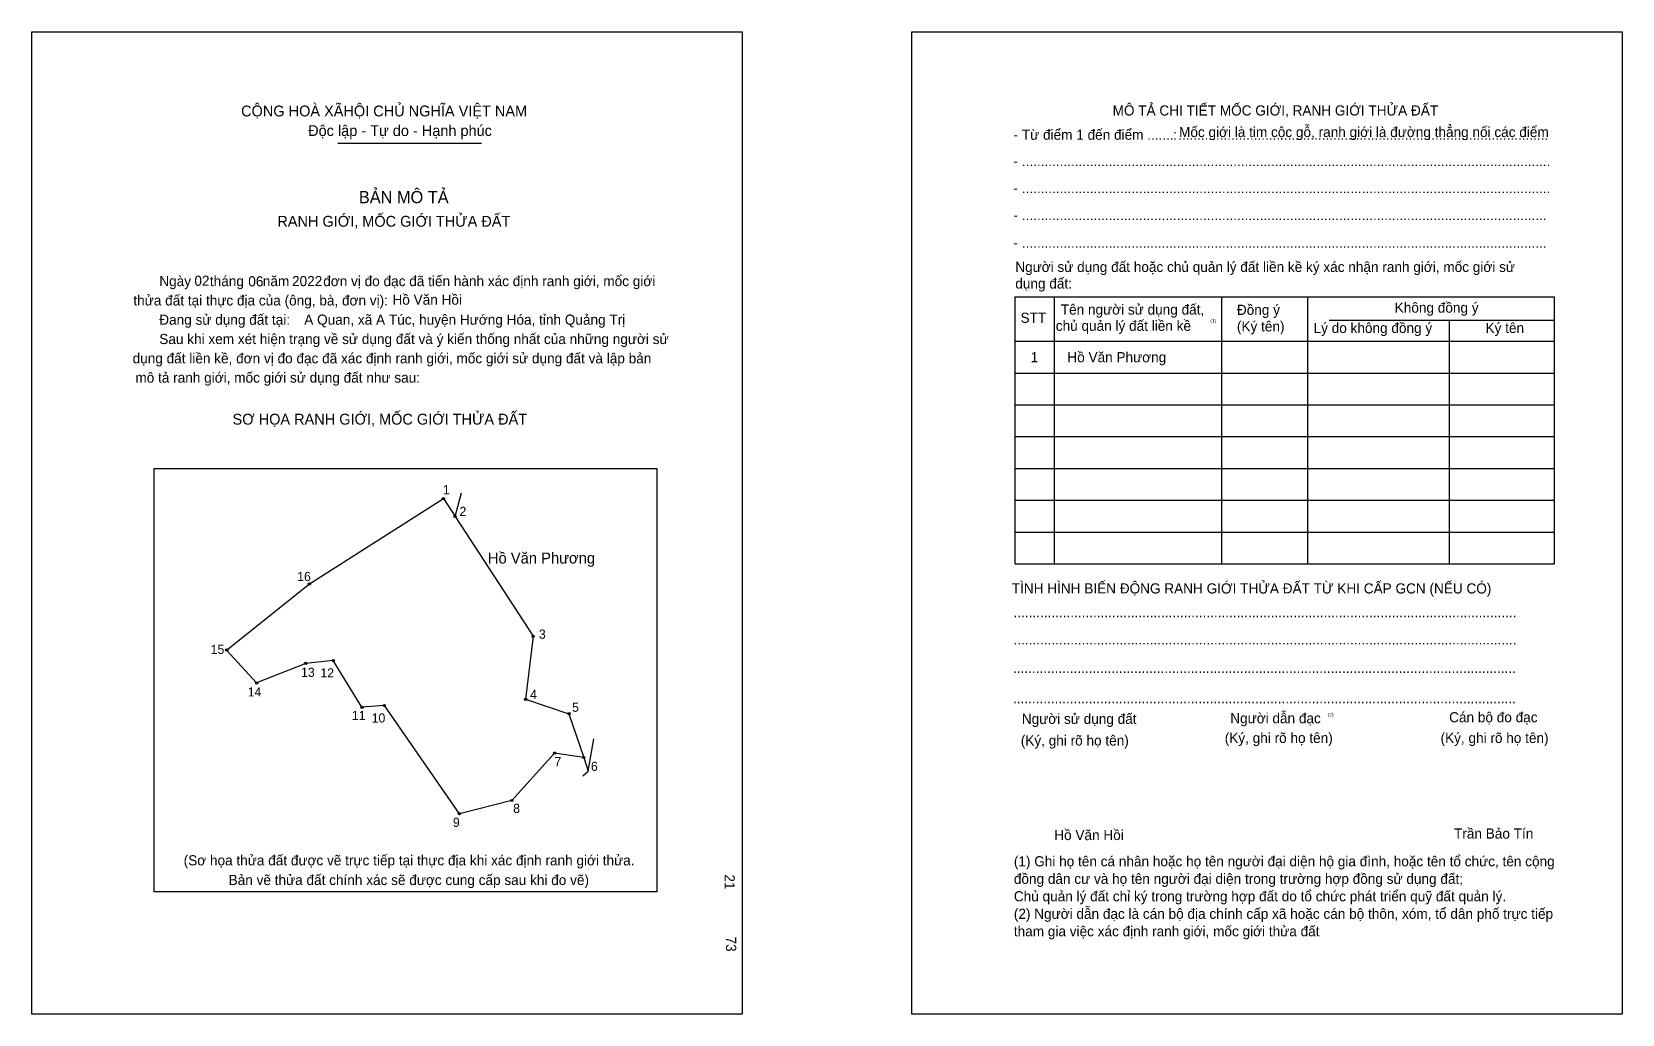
# Model space of a CAD drawing. Extents: x 547273 to 547997, y 1820719 to 1821166.
import ezdxf

# ---------------------------------------------------------------- set-up
doc = ezdxf.new("R2010")
doc.units = 0
for name, color, linetype in [('bmtKhungInTrang1', 7, 'Continuous'), ('bmtKhungInTrang2', 7, 'Continuous'), ('bmtNoiDung', 7, 'Continuous'), ('bmtTemplate', 7, 'Continuous'), ('CanhThua', 7, 'Continuous'), ('MocDinhThua', 7, 'Continuous'), ('RauThua', 7, 'Continuous'), ('SoHieuDinhThua', 7, 'Continuous'), ('TenChuLanCan', 7, 'Continuous')]:
    doc.layers.add(name, color=color, linetype=linetype)

msp = doc.modelspace()

# ---------------------------------------------------------------- linework, layer by layer
at = {"layer": 'bmtKhungInTrang1'}
msp.add_lwpolyline([(547273.01, 1821166.06), (547596.33, 1821166.06), (547596.33, 1820718.86), (547273.01, 1820718.86)], close=True, dxfattribs=at)
at = {"layer": 'bmtKhungInTrang2'}
msp.add_lwpolyline([(547673.44, 1821166.06), (547996.76, 1821166.06), (547996.76, 1820718.86), (547673.44, 1820718.86)], close=True, dxfattribs=at)
at = {"layer": 'bmtTemplate'}
for p, q in [((547412.34, 1821115.38), (547477.72, 1821115.38)), ((547738.3, 1821045.44), (547738.3, 1820923.87)), ((547814.36, 1821045.44), (547814.36, 1820923.87)), ((547853.49, 1821045.58), (547853.49, 1820923.87)), ((547965.8, 1821045.44), (547965.8, 1820923.87)), ((547863.41, 1821034.73), (547965.8, 1821034.73)), ((547720.57, 1821025.18), (547965.8, 1821025.18)), ((547720.57, 1821010.7), (547965.8, 1821010.7)), ((547720.57, 1820996.23), (547965.8, 1820996.23)), ((547720.57, 1820981.76), (547965.8, 1820981.76)), ((547720.57, 1820967.28), (547965.8, 1820967.28)), ((547720.57, 1820952.81), (547965.8, 1820952.81)), ((547720.57, 1820938.34), (547965.8, 1820938.34)), ((547720.57, 1820923.87), (547965.8, 1820923.87))]:
    msp.add_line(p, q, dxfattribs=at)
for points in [[(547720.41, 1821045.44), (547965.8, 1821045.44)], [(547720.41, 1821045.44), (547720.41, 1820923.87)], [(547918.07, 1821034.58), (547918.07, 1820923.87)]]:
    msp.add_lwpolyline(points, dxfattribs=at)
msp.add_lwpolyline([(547328.63, 1820774.55), (547328.63, 1820967.27), (547557.41, 1820967.27), (547557.41, 1820774.55)], close=True, dxfattribs=at)
at = {"layer": 'CanhThua'}
for p, q in [((547399.32, 1820914.7), (547460.33, 1820953.55)), ((547460.33, 1820953.55), (547465.61, 1820945.44)), ((547465.61, 1820945.44), (547501.18, 1820890.91)), ((547361.67, 1820884.6), (547399.32, 1820914.7)), ((547501.18, 1820890.91), (547497.72, 1820862.19)), ((547375.3, 1820869.64), (547361.67, 1820884.6)), ((547397.65, 1820878.56), (547375.3, 1820869.64)), ((547410.19, 1820879.86), (547397.65, 1820878.56)), ((547423.27, 1820858.58), (547410.19, 1820879.86)), ((547433.47, 1820859.36), (547423.27, 1820858.58)), ((547467.61, 1820810.11), (547433.47, 1820859.36)), ((547497.72, 1820862.19), (547517.44, 1820855.65)), ((547517.44, 1820855.65), (547524.15, 1820835.71)), ((547510.91, 1820837.71), (547491.4, 1820816.12)), ((547524.15, 1820835.71), (547510.91, 1820837.71)), ((547491.4, 1820816.12), (547467.61, 1820810.11))]:
    msp.add_line(p, q, dxfattribs=at)
at = {"layer": 'MocDinhThua'}
for centre in [(547460.33, 1820953.55), (547465.61, 1820945.44), (547399.32, 1820914.7), (547361.67, 1820884.6), (547501.18, 1820890.91), (547397.65, 1820878.56), (547410.19, 1820879.86), (547375.3, 1820869.64), (547423.27, 1820858.58), (547433.47, 1820859.36), (547497.72, 1820862.19), (547517.44, 1820855.65), (547510.91, 1820837.71), (547524.15, 1820835.71), (547491.4, 1820816.12), (547467.61, 1820810.11)]:
    msp.add_circle(centre, 0.502, dxfattribs=at)
at = {"layer": 'RauThua'}
for p, q in [((547465.61, 1820945.44), (547468.6, 1820956.16)), ((547526.22, 1820829.54), (547528.85, 1820844.21)), ((547524.15, 1820835.71), (547526.22, 1820829.54)), ((547524.15, 1820835.71), (547526.22, 1820829.54)), ((547523.73, 1820827.4), (547526.22, 1820829.54))]:
    msp.add_line(p, q, dxfattribs=at)

# ---------------------------------------------------------------- texts
at = {"layer": 'bmtNoiDung'}
for s, height, p in [('02', 4.626, (547346.99, 1821050.42)), ('06', 4.626, (547371.53, 1821050.16)), ('2022', 4.626, (547391.43, 1821050.27)), ('Hồ Văn Hồi', 4.626, (547437.13, 1821041.82)), ('A Quan, xã A Túc, huyện Hướng Hóa, tỉnh Quảng Trị', 4.6262, (547396.99, 1821032.72)), ('1', 4.63, (547727.52, 1821015.63)), ('Hồ Văn Phương ', 4.6262, (547744.27, 1821015.63)), ('Hồ Văn Hồi', 4.626, (547738.31, 1820798.11))]:
    msp.add_text(s, height=height, dxfattribs=at).set_placement(p)
for s, p in [('21', (547588.28, 1820782.51)), ('73', (547588.94, 1820754.2))]:
    msp.add_text(s, height=4.626, rotation=270, dxfattribs=at).set_placement(p)
at = {"layer": 'bmtTemplate'}
for s, height, p in [('CỘNG HOÀ XÃHỘI CHỦ NGHĨA VIỆT NAM', 4.9346, (547368.25, 1821127.54)), ('MÔ TẢ CHI TIẾT MỐC GIỚI, RANH GIỚI THỬA ĐẤT', 4.6244, (547764.86, 1821127.94)), ('Độc lập - Tự do - Hạnh phúc', 4.9346, (547398.76, 1821118.62)), ('Mốc giới là tim cộc gỗ, ranh giới là đường thẳng nối các điểm', 4.6244, (547795.1, 1821118.13)), ('- Từ điểm 1 đến điểm .......', 4.6244, (547719.78, 1821116.91)), (':', 4.62, (547792.43, 1821116.91)), ('..................................................................................................', 4.6244, (547794.71, 1821116.91)), ('- ............................................................................................................................................', 4.62444, (547719.78, 1821104.93)), ('BẢN MÔ TẢ', 5.551, (547421.86, 1821088.04)), ('- ............................................................................................................................................', 4.62444, (547719.78, 1821092.62)), ('RANH GIỚI, MỐC GIỚI THỬA ĐẤT', 4.9346, (547384.74, 1821077.33)), ('- ...........................................................................................................................................', 4.62444, (547719.78, 1821080.32)), ('- ...........................................................................................................................................', 4.62444, (547719.78, 1821067.73)), ('Người sử dụng đất hoặc chủ quản lý đất liền kề ký xác nhận ranh giới, mốc giới sử', 4.6244, (547720.57, 1821056.73)), ('Ngày     tháng     năm         đơn vị đo đạc đã tiến hành xác định ranh giới, mốc giới ', 4.6262, (547331.02, 1821050.27)), ('dụng đất:', 4.624, (547720.57, 1821049.2)), ('thửa đất tại thực địa của (ông, bà, đơn vị):', 4.6262, (547319.23, 1821041.48)), ('Đang sử dụng đất tại:', 4.6262, (547331.02, 1821032.7)), ('STT', 4.624, (547722.98, 1821033.57)), ('Tên người sử dụng đất,', 4.6244, (547741.28, 1821037.34)), ('Đồng ý', 4.624, (547821.43, 1821037.19)), ('Không đồng ý', 4.6244, (547893.24, 1821038.2)), ('chủ quản lý đất liền kề', 4.6244, (547739.01, 1821029.94)), ('(1)', 1.542, (547809.35, 1821033.74)), ('(Ký tên)', 4.624, (547821.43, 1821029.67)), ('Lý do không đồng ý', 4.6244, (547856.31, 1821028.94)), ('Ký tên', 4.624, (547934.57, 1821028.94)), ('Sau khi xem xét hiện trạng về sử dụng đất và ý kiến thống nhất của những người sử ', 4.6262, (547331.02, 1821023.91)), ('dụng đất liền kề, đơn vị đo đạc đã xác định ranh giới, mốc giới sử dụng đất và lập bản', 4.6262, (547318.88, 1821015.12)), ('mô tả ranh giới, mốc giới sử dụng đất như sau:', 4.6262, (547320.15, 1821006.34)), ('SƠ HỌA RANH GIỚI, MỐC GIỚI THỬA ĐẤT', 4.9346, (547364.35, 1820987.25)), ('TÌNH HÌNH BIẾN ĐỘNG RANH GIỚI THỬA ĐẤT TỪ KHI CẤP GCN (NẾU CÓ)', 4.6244, (547719, 1820910.37)), ('.....................................................................................................................................', 4.63138, (547719.78, 1820899.49)), ('.....................................................................................................................................', 4.63138, (547719.78, 1820887.18)), ('.....................................................................................................................................', 4.63138, (547719.54, 1820874.16)), ('.....................................................................................................................................', 4.63138, (547719.54, 1820860.41)), ('Người sử dụng đất', 4.6244, (547723.55, 1820851)), ('Người dẫn đạc', 4.6244, (547818.4, 1820851.29)), ('(2)', 1.542, (547862.81, 1820854.48)), ('Cán bộ đo đạc', 4.6244, (547918.02, 1820851.73)), ('(Ký, ghi rõ họ tên)', 4.6244, (547723.08, 1820841.16)), ('(Ký, ghi rõ họ tên)', 4.6244, (547815.89, 1820842.32)), ('(Ký, ghi rõ họ tên)', 4.6244, (547914.1, 1820842.32)), ('Trần Bảo Tín', 4.6244, (547920.23, 1820798.8)), ('(Sơ họa thửa đất được vẽ trực tiếp tại thực địa khi xác định ranh giới thửa.', 4.6262, (547342.13, 1820786.6)), ('(1) Ghi họ tên cá nhân hoặc họ tên người đại diện hộ gia đình, hoặc tên tổ chức, tên cộng', 4.6244, (547719.92, 1820786.15)), ('Bản vẽ thửa đất chính xác sẽ được cung cấp sau khi đo vẽ)', 4.6262, (547362.58, 1820777.65)), ('đồng dân cư và họ tên người đại diện trong trường hợp đồng sử dụng đất;', 4.6244, (547719.92, 1820778.19)), ('Chủ quản lý đất chỉ ký trong trường hợp đất do tổ chức phát triển quỹ đất quản lý.', 4.6244, (547719.92, 1820770.23)), ('(2) Người dẫn đạc là cán bộ địa chính cấp xã hoặc cán bộ thôn, xóm, tổ dân phố trực tiếp', 4.6244, (547719.92, 1820762.27)), ('tham gia việc xác định ranh giới, mốc giới thửa đất', 4.6244, (547719.92, 1820754.31))]:
    msp.add_text(s, height=height, dxfattribs=at).set_placement(p)
at = {"layer": 'SoHieuDinhThua'}
for s, height, p in [('1', 4.18, (547460.12, 1820955.54)), ('2', 4.18, (547467.65, 1820945.64)), ('16', 4.179, (547393.78, 1820916.01)), ('3', 4.18, (547503.76, 1820889.77)), ('15', 4.179, (547354.38, 1820882.84)), ('13', 4.179, (547395.53, 1820872.41)), ('12', 4.179, (547404.33, 1820872.14)), ('14', 4.179, (547371.26, 1820863.48)), ('4', 4.18, (547499.77, 1820862.34)), ('11', 4.179, (547418.66, 1820852.77)), ('5', 4.18, (547518.88, 1820856.52)), ('10', 4.179, (547427.67, 1820851.61)), ('7', 4.18, (547510.82, 1820831.69)), ('6', 4.18, (547527.46, 1820829.59)), ('8', 4.18, (547492.06, 1820810.45)), ('9', 4.18, (547464.65, 1820804.11))]:
    msp.add_text(s, height=height, dxfattribs=at).set_placement(p)
at = {"layer": 'TenChuLanCan'}
msp.add_text('Hồ Văn Phương', height=5.0153, dxfattribs=at).set_placement((547480.55, 1820924.01))

doc.saveas('drawing.dxf')
